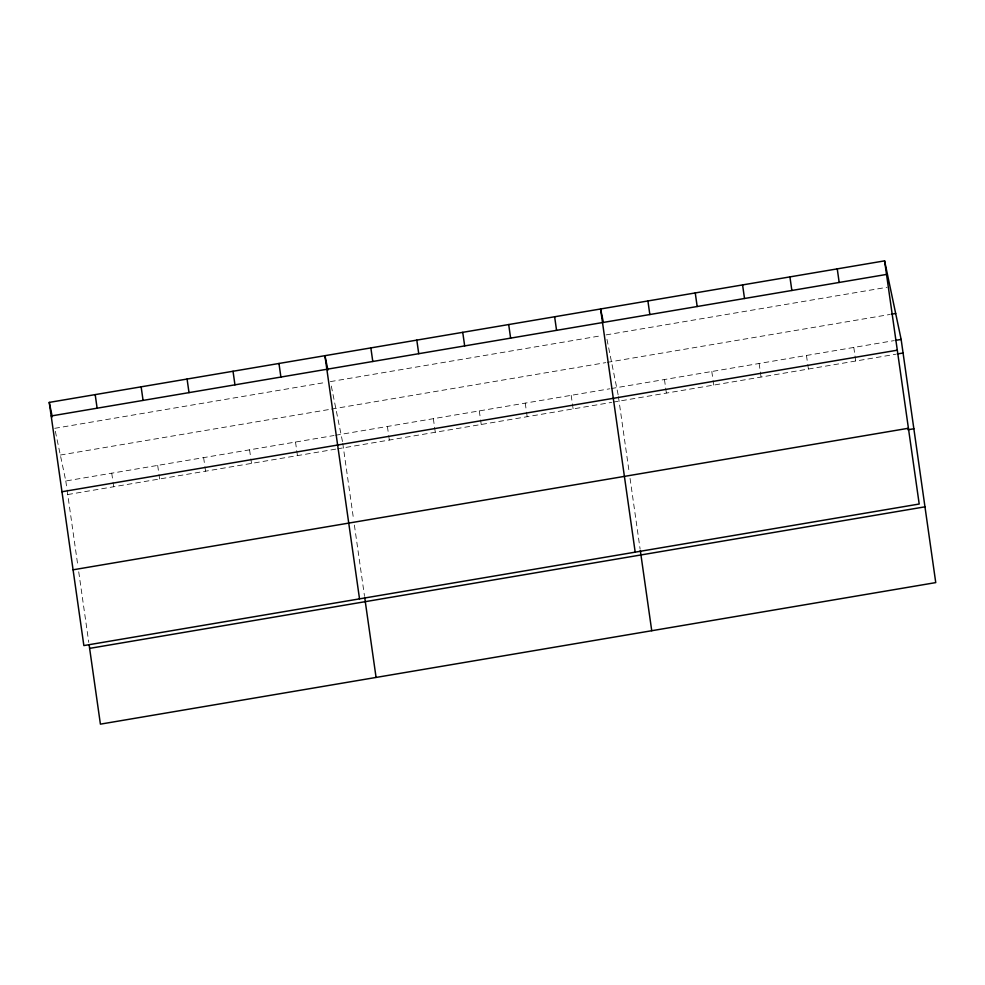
<?xml version="1.0" encoding="UTF-8"?>
<svg xmlns="http://www.w3.org/2000/svg" width="985" height="985" viewBox="0 0 985 985"><rect width="100%" height="100%" fill="white"/><g stroke="black" fill="none" stroke-linecap="round" stroke-linejoin="round"><path stroke-width="0.74" stroke-dasharray="4.92 3.69" d="M54.717 428.327L325.924 382.365M330.369 381.614L601.589 335.663M606.034 334.9L887.091 287.275M60.344 455.045L330.073 409.341M331.551 409.083L605.738 362.628M607.216 362.369L889.763 314.498M55.332 431.295L65.798 480.975L334.05 435.518M335.528 435.259L609.715 388.804M611.192 388.558L893.74 340.675M67.731 494.544L335.983 449.086M337.461 448.84L611.648 402.385M613.126 402.126L895.673 354.255M606.969 339.357L618.198 395.096M331.317 386.071L342.534 441.797M853.81 347.446L855.731 361.015M806.469 355.462L807.54 363.009M807.762 364.512L808.402 369.043M759.127 363.49L761.06 377.058M711.798 371.505L712.869 379.053M713.078 380.555L713.731 385.086M664.456 379.533L666.389 393.101M618.408 396.598L629.193 472.344M630.055 478.39L640.09 548.953M571.177 395.33L573.11 408.91M525.239 403.124L526.31 410.659M526.519 412.173L527.172 416.692M479.289 410.905L480.372 418.44M480.581 419.955L481.222 424.486M433.351 418.687L435.284 432.267M387.4 426.468L388.484 434.016M388.693 435.53L389.334 440.049M342.755 443.312L353.529 519.058M354.391 525.104L364.438 595.666M295.512 442.043L297.445 455.624M249.574 449.825L250.646 457.372M250.867 458.887L251.507 463.406M203.624 457.619L204.708 465.154M204.917 466.668L205.557 471.187M157.686 465.4L158.757 472.948M158.979 474.45L159.619 478.981M111.748 473.182L112.819 480.729M113.029 482.231L113.669 486.762M65.798 480.975L66.869 488.511M67.091 490.025L77.864 565.772M78.726 571.817L88.773 642.38"/><path stroke-width="1.48" d="M884.592 260.853L919.202 504.024L83.86 645.581L49.25 402.397L884.592 260.853L901.14 339.419L935.75 582.603L100.408 724.147L89.192 645.372M51.183 415.978L886.525 274.433M891.24 314.24L895.685 313.489M895.23 340.428L901.14 339.419M61.969 491.749L897.31 350.192M897.15 353.997L903.073 352.999M73.075 569.81L908.416 428.266M907.936 429.768L913.858 428.77M89.623 648.376L924.964 506.832M603.3 321.947L600.579 308.982L635.19 552.154M327.943 370.089L324.915 355.683L359.525 598.868M49.25 402.397L52.279 416.803M837.25 268.868L839.183 282.449M789.921 276.896L791.854 290.476M742.579 284.911L744.512 298.492M695.25 292.939L697.183 306.507M647.908 300.954L649.841 314.535M640.312 550.455L651.738 630.732M554.629 316.764L556.562 330.344M508.691 324.545L510.624 338.126M462.741 332.339L464.674 345.907M416.803 340.12L418.736 353.701M370.852 347.902L372.786 361.483M364.647 597.169L376.073 677.434M278.964 363.477L280.897 377.046M233.026 371.259L234.959 384.839M187.076 379.04L189.009 392.621M141.138 386.834L143.071 400.402M95.188 394.616L97.121 408.196"/></g></svg>
